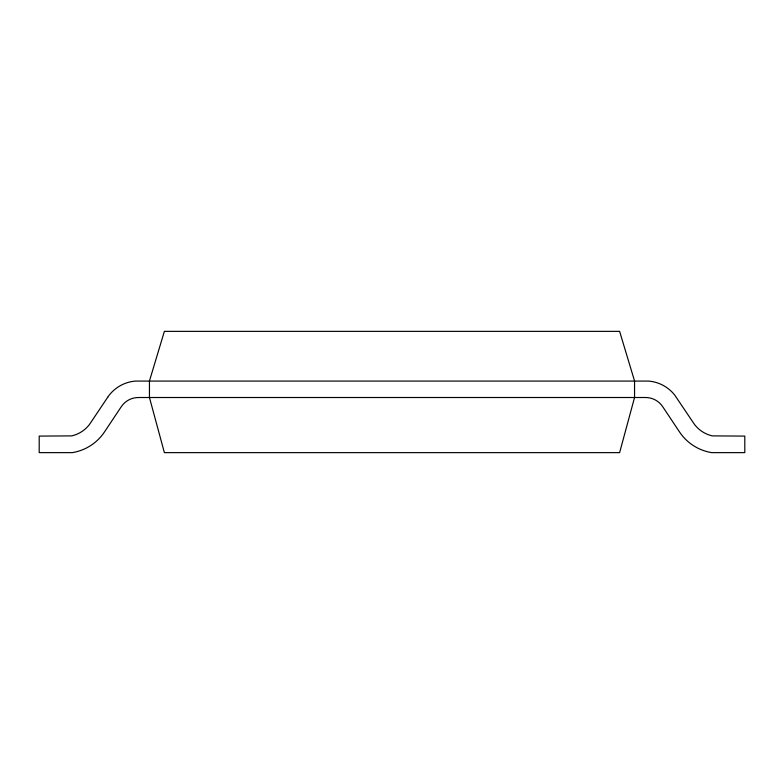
<?xml version="1.0" encoding="UTF-8"?>
<svg xmlns="http://www.w3.org/2000/svg" width="784" height="784" viewBox="0 0 784 784"><rect width="100%" height="100%" fill="white"/><g stroke="black" fill="none" stroke-linecap="round" stroke-linejoin="round"><path stroke-width="1.18" d="M634.55 397.508L619.615 452.633L164.385 452.633L149.45 397.508L149.45 380.975L164.385 331.367L619.615 331.367L634.55 380.975L634.55 397.508M107.712 397.243L89.464 424.507A31.242 31.242 0 0 1 71.756 435.884L39.2 436.1L39.2 452.633L72.275 452.633A47.795 47.795 0 0 0 104.488 431.935L121.295 406.69A20.58 20.58 0 0 1 138.425 397.517L645.575 397.508A20.58 20.58 0 0 1 662.705 406.69L679.512 431.935A47.795 47.795 0 0 0 711.725 452.633L744.8 452.633L744.8 436.1L712.244 435.884A31.242 31.242 0 0 1 694.536 424.507L674.701 395.058A37.132 37.132 0 0 0 648.613 381.083L135.387 381.083A37.132 37.132 0 0 0 109.299 395.058L107.712 397.243"/></g></svg>
